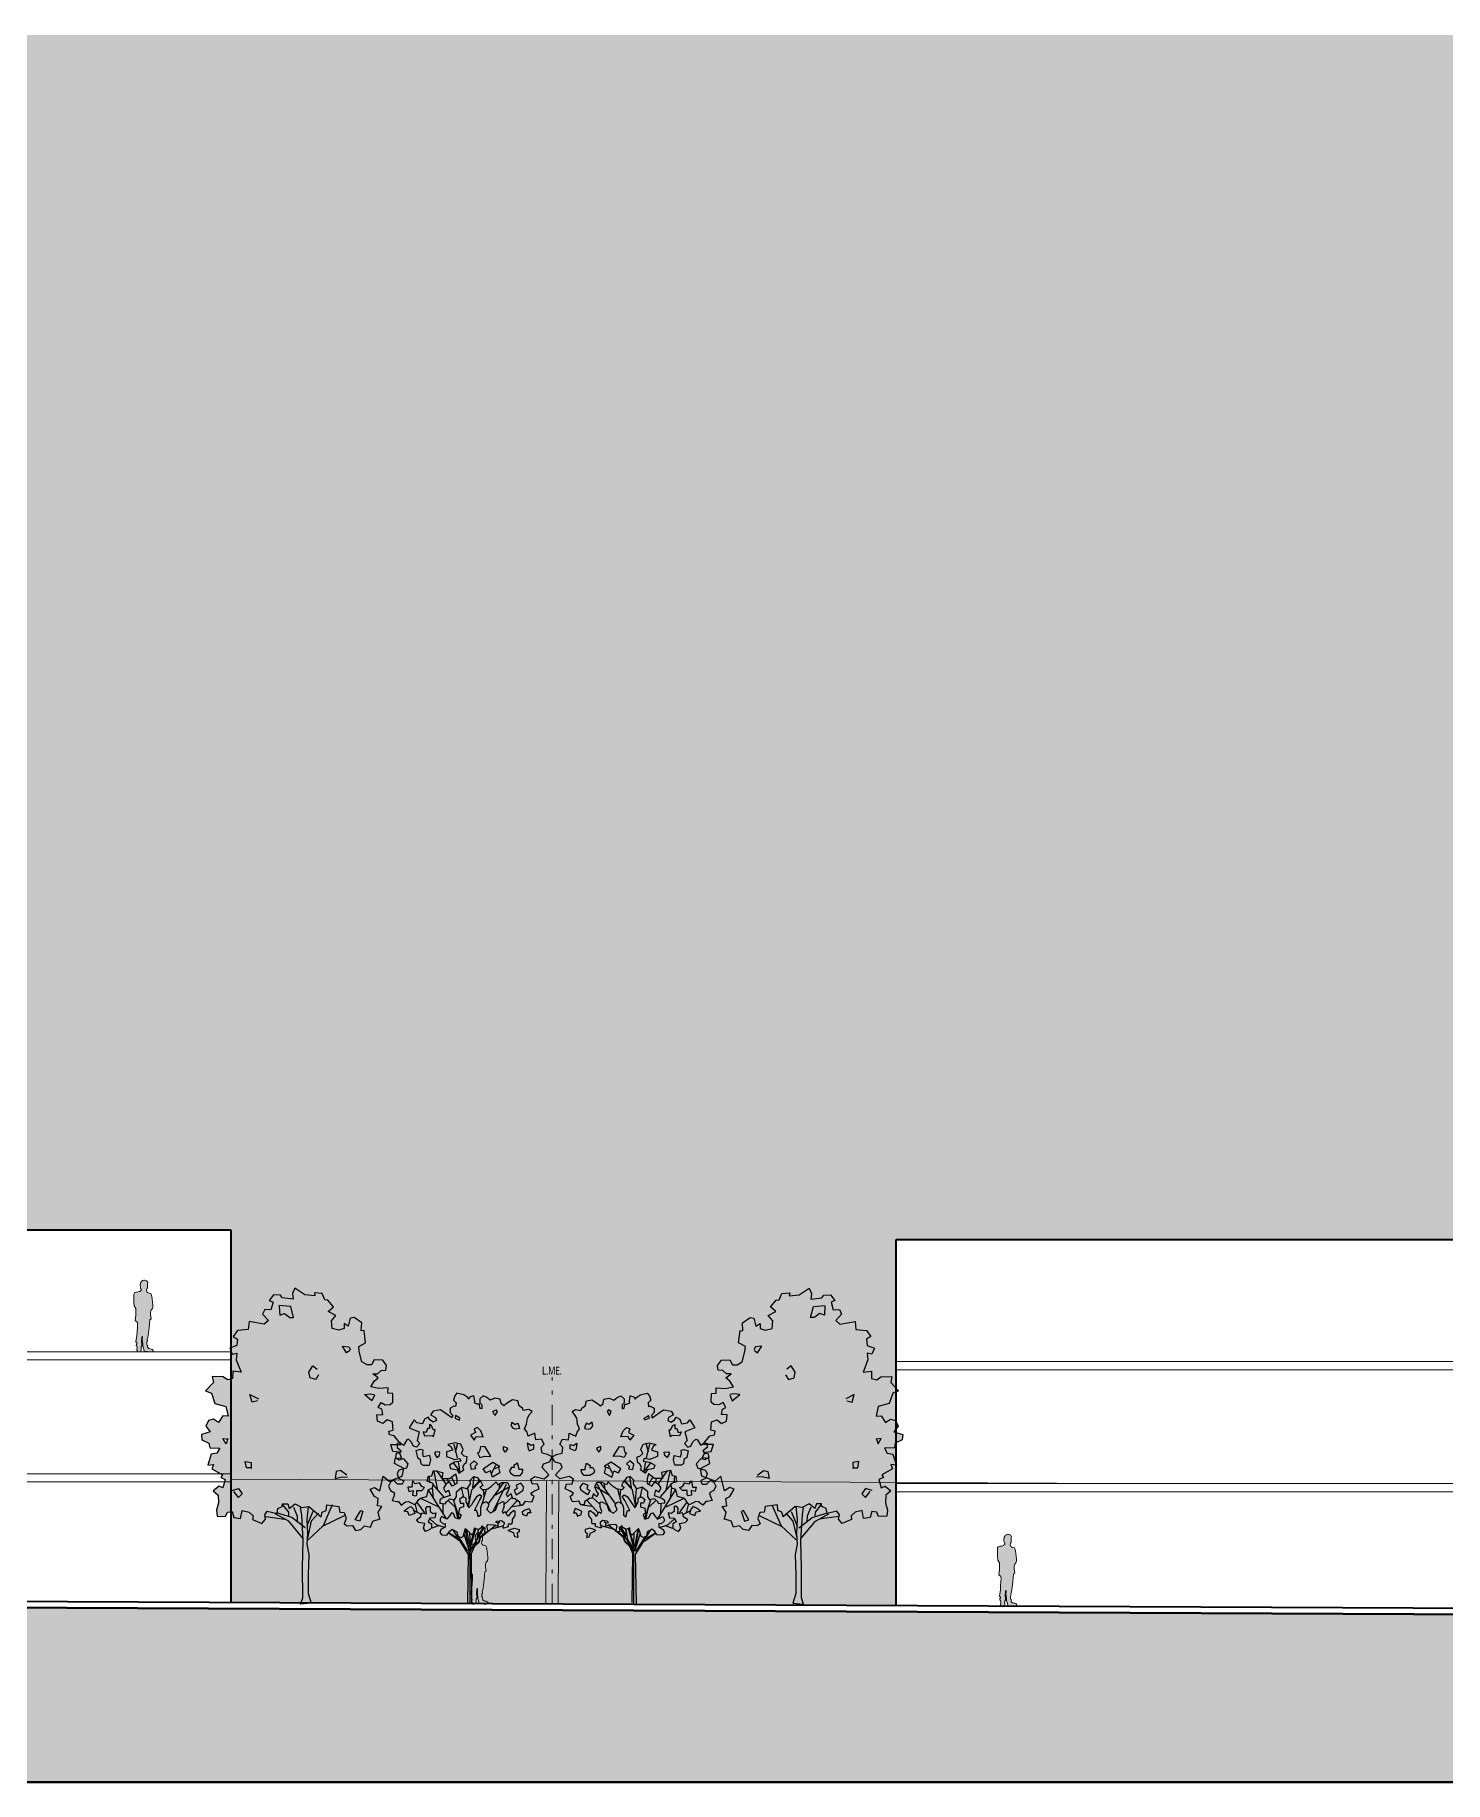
# Model space of a CAD drawing. Header units: millimetres. Extents: x -71 to 10084, y -63 to 6230.
# Drawn here: x 5891.58 to 5926.27, y 4072.01 to 4114.97 of the extents above; entities that cross this region are included whole.
import ezdxf

# ---------------------------------------------------------------- set-up
doc = ezdxf.new("R2010")
doc.units = ezdxf.units.MM
doc.linetypes.add('TRAZO_Y_PUNTO', pattern=[1, 0.5, -0.25, 0, -0.25])
for name, color, linetype, lineweight, true_color in [('HATCHS', 252, 'Continuous', 5, 0x898989), ('LINEA TIERRA', 18, 'Continuous', 50, 0x000000), ('MUROS', 18, 'Continuous', 40, 0x000000), ('TEXTO', 154, 'Continuous', 5, 0x004f9e), ('VISTA', 18, 'Continuous', 15, 0x000000), ('VISTA LEJOS', 8, 'Continuous', 5, 0x7a8581)]:
    doc.layers.add(name, color=color, linetype=linetype, lineweight=lineweight, true_color=true_color)
doc.layers.add('MEDIANERA', color=30, linetype='TRAZO_Y_PUNTO', lineweight=20)
doc.styles.add('COTAS', font='Yu Gothic.ttf', dxfattribs={"width": 0.75})

# ---------------------------------------------------------------- blocks, each defined once
blk = doc.blocks.new('p1')
at = {"layer": 'HATCHS', "true_color": 0xffffff, "transparency": 33554610}
h = blk.add_hatch(color=7, dxfattribs=at)
h.dxf.hatch_style = 1
h.paths.add_polyline_path([(8.727, 31.704), (8.728, 31.659), (8.715, 31.624), (8.688, 31.586), (8.675, 31.562), (8.668, 31.54), (8.667, 31.503), (8.669, 31.477), (8.685, 31.371), (8.654, 31.349), (8.646, 31.25), (8.64, 31.155), (8.626, 31.094), (8.618, 31.009), (8.601, 30.909), (8.59, 30.87), (8.598, 30.831), (8.576, 30.806), (8.581, 30.749), (8.591, 30.719), (8.602, 30.704), (8.598, 30.691), (8.596, 30.677), (8.6, 30.666), (8.632, 30.642), (8.659, 30.634), (8.688, 30.627), (8.722, 30.615), (8.732, 30.592), (8.727, 30.573), (8.722, 30.562), (8.688, 30.559), (8.63, 30.556), (8.588, 30.568), (8.545, 30.565), (8.514, 30.562), (8.511, 30.57), (8.505, 30.621), (8.482, 30.695), (8.478, 30.743), (8.471, 30.8), (8.468, 30.859), (8.473, 30.912), (8.471, 30.939), (8.459, 30.925), (8.454, 30.892), (8.451, 30.856), (8.451, 30.814), (8.454, 30.759), (8.457, 30.731), (8.459, 30.701), (8.437, 30.676), (8.434, 30.654), (8.437, 30.629), (8.443, 30.601), (8.434, 30.571), (8.426, 30.562), (8.407, 30.562), (8.393, 30.557), (8.379, 30.557), (8.36, 30.559), (8.343, 30.579), (8.337, 30.596), (8.335, 30.609), (8.34, 30.67), (8.335, 30.695), (8.315, 30.712), (8.321, 30.74), (8.335, 30.762), (8.332, 30.781), (8.312, 30.803), (8.335, 30.961), (8.337, 31.053), (8.346, 31.172), (8.351, 31.236), (8.346, 31.283), (8.293, 31.326), (8.309, 31.45), (8.312, 31.561), (8.312, 31.622), (8.268, 31.689), (8.257, 31.766), (8.262, 31.822), (8.26, 31.885), (8.262, 31.935), (8.262, 31.96), (8.264, 31.989), (8.274, 32.015), (8.323, 32.028), (8.356, 32.035), (8.39, 32.041), (8.405, 32.045), (8.411, 32.054), (8.423, 32.062), (8.438, 32.071), (8.439, 32.092), (8.439, 32.103), (8.429, 32.113), (8.422, 32.127), (8.421, 32.145), (8.419, 32.165), (8.415, 32.178), (8.418, 32.196), (8.425, 32.253), (8.446, 32.286), (8.459, 32.299), (8.471, 32.309), (8.482, 32.313), (8.505, 32.317), (8.525, 32.318), (8.539, 32.316), (8.568, 32.307), (8.581, 32.297), (8.594, 32.283), (8.601, 32.263), (8.598, 32.242), (8.594, 32.219), (8.598, 32.187), (8.594, 32.166), (8.593, 32.148), (8.593, 32.128), (8.582, 32.104), (8.578, 32.096), (8.574, 32.081), (8.574, 32.064), (8.59, 32.027), (8.615, 32.007), (8.636, 31.998), (8.676, 31.987), (8.688, 31.976), (8.697, 31.941), (8.703, 31.918), (8.721, 31.786)])
blk.add_lwpolyline([(8.275, 32.015), (8.323, 32.028), (8.356, 32.035), (8.39, 32.041), (8.405, 32.045), (8.411, 32.054), (8.423, 32.062), (8.438, 32.071), (8.439, 32.092), (8.439, 32.103), (8.429, 32.113), (8.422, 32.127), (8.421, 32.145), (8.419, 32.165), (8.415, 32.178), (8.418, 32.196), (8.425, 32.253), (8.446, 32.286), (8.459, 32.299), (8.471, 32.309), (8.482, 32.313), (8.505, 32.317), (8.525, 32.318), (8.539, 32.316), (8.568, 32.307), (8.581, 32.297), (8.594, 32.283), (8.601, 32.263), (8.598, 32.242), (8.594, 32.219), (8.598, 32.187), (8.594, 32.166), (8.593, 32.148), (8.593, 32.128), (8.582, 32.104), (8.578, 32.096), (8.574, 32.081), (8.574, 32.064), (8.59, 32.027), (8.615, 32.007), (8.636, 31.998), (8.676, 31.987), (8.688, 31.976), (8.697, 31.941), (8.703, 31.918), (8.721, 31.786), (8.727, 31.704), (8.728, 31.659), (8.715, 31.624), (8.688, 31.586), (8.675, 31.562), (8.668, 31.54), (8.667, 31.503), (8.669, 31.477), (8.685, 31.371), (8.654, 31.349), (8.646, 31.25), (8.64, 31.155), (8.626, 31.094), (8.618, 31.009), (8.601, 30.909), (8.59, 30.87), (8.598, 30.831), (8.576, 30.806), (8.581, 30.749), (8.591, 30.719), (8.602, 30.704), (8.598, 30.691), (8.596, 30.677), (8.6, 30.666), (8.632, 30.642), (8.659, 30.634), (8.688, 30.627), (8.722, 30.615), (8.732, 30.592), (8.727, 30.573), (8.722, 30.562), (8.688, 30.559), (8.63, 30.556), (8.588, 30.568), (8.545, 30.565), (8.514, 30.562), (8.511, 30.57), (8.505, 30.621), (8.482, 30.695), (8.478, 30.743), (8.471, 30.8), (8.468, 30.859), (8.473, 30.912), (8.471, 30.939), (8.459, 30.925), (8.454, 30.892), (8.451, 30.856), (8.451, 30.814), (8.454, 30.759), (8.457, 30.731), (8.459, 30.701), (8.437, 30.676), (8.434, 30.654), (8.437, 30.629), (8.443, 30.601), (8.434, 30.571), (8.426, 30.562), (8.407, 30.562), (8.393, 30.557), (8.379, 30.557), (8.36, 30.559), (8.343, 30.579), (8.337, 30.596), (8.335, 30.609), (8.34, 30.67), (8.335, 30.695), (8.315, 30.712), (8.321, 30.74), (8.335, 30.762), (8.332, 30.781), (8.312, 30.803), (8.335, 30.961), (8.337, 31.053), (8.346, 31.172), (8.351, 31.236), (8.346, 31.283), (8.293, 31.326), (8.309, 31.45), (8.312, 31.561), (8.312, 31.622), (8.268, 31.689), (8.257, 31.766), (8.262, 31.822), (8.26, 31.885), (8.262, 31.935), (8.262, 31.96), (8.264, 31.989), (8.273, 32.013)])
blk = doc.blocks.new('A$C1DFE790B')
at = {"layer": 'HATCHS', "true_color": 0xa3b39e, "transparency": 33554559}
h = blk.add_hatch(color=253, dxfattribs=at)
h.dxf.hatch_style = 1
h.paths.add_polyline_path([(827, 1101), (812, 1083), (777, 1078), (766, 1106), (744, 1118), (734, 1101), (714, 1088), (694, 1098), (699, 1116), (729, 1131), (714, 1153), (669, 1161), (601, 1113), (596, 1128), (612, 1146), (612, 1171), (589, 1183), (579, 1181), (576, 1203), (592, 1219), (584, 1246), (571, 1261), (529, 1251), (506, 1236), (499, 1226), (491, 1239), (469, 1246), (464, 1214), (466, 1203), (449, 1196), (436, 1196), (433, 1171), (421, 1168), (421, 1191), (433, 1203), (433, 1228), (413, 1246), (391, 1236), (371, 1219), (343, 1231), (311, 1226), (306, 1199), (290, 1186), (270, 1201), (238, 1221), (206, 1216), (198, 1186), (178, 1171), (173, 1158), (140, 1163), (120, 1151), (135, 1133), (148, 1111), (153, 1076), (165, 1048), (150, 1028), (143, 1003), (103, 1021), (98, 981), (63, 985), (47, 955), (65, 935), (60, 902), (27, 893), (0, 880), (15, 850), (52, 838), (60, 815), (20, 772), (47, 747), (103, 762), (128, 745), (120, 717), (87, 715), (78, 687), (105, 675), (128, 662), (120, 649), (108, 644), (120, 612), (130, 609), (160, 614), (173, 592), (193, 592), (195, 609), (226, 632), (238, 629), (248, 659), (255, 652), (268, 639), (276, 657), (266, 672), (255, 702), (268, 725), (301, 725), (326, 712), (336, 730), (363, 704), (386, 687), (418, 682), (433, 697), (416, 707), (426, 727), (449, 755), (469, 762), (491, 739), (489, 717), (509, 687), (541, 697), (574, 669), (574, 642), (586, 622), (614, 627), (632, 612), (641, 597), (674, 602), (674, 619), (659, 632), (612, 647), (621, 679), (639, 667), (652, 692), (636, 717), (616, 730), (599, 704), (571, 719), (571, 747), (579, 777), (614, 750), (659, 750), (661, 752), (656, 785), (712, 797), (722, 765), (744, 762), (749, 732), (732, 727), (712, 717), (719, 692), (743, 684), (742, 683), (752, 642), (789, 632), (799, 624), (822, 592), (862, 612), (879, 609), (905, 589), (922, 612), (932, 612), (960, 617), (950, 642), (945, 664), (970, 677), (982, 704), (970, 727), (952, 739), (927, 715), (900, 715), (890, 735), (910, 745), (920, 750), (930, 777), (920, 800), (874, 812), (865, 838), (894, 870), (917, 862), (940, 875), (935, 902), (917, 900), (905, 915), (930, 935), (930, 960), (912, 965), (892, 948), (872, 981), (862, 985), (845, 970), (832, 943), (814, 938), (794, 960), (810, 978), (797, 1030), (857, 1053)])
h.paths.add_polyline_path([(344, 1128), (330, 1151), (338, 1162), (355, 1151)], flags=16)
h.paths.add_polyline_path([(427, 1036), (447, 1056), (467, 1048), (459, 1025), (490, 1010), (467, 979), (456, 1002), (413, 999)], flags=16)
h.paths.add_polyline_path([(244, 1065), (232, 1050), (221, 1045), (195, 1050), (201, 1071), (207, 1082), (221, 1073), (241, 1088)], flags=16)
h.paths.add_polyline_path([(404, 942), (430, 939), (433, 919), (439, 904), (447, 904), (433, 876), (404, 884), (367, 881), (390, 919)], flags=16)
h.paths.add_polyline_path([(292, 942), (292, 924), (281, 907), (267, 927), (270, 933)], flags=16)
h.paths.add_polyline_path([(553, 1111), (570, 1122), (579, 1128), (582, 1111), (556, 1099)], flags=16)
h.paths.add_polyline_path([(355, 847), (413, 807), (398, 784), (370, 795), (358, 758), (313, 784), (321, 816), (315, 824)], flags=16)
h.paths.add_polyline_path([(547, 956), (582, 964), (625, 953), (607, 942), (596, 919), (633, 910), (633, 881), (610, 873), (587, 864), (553, 870), (547, 853), (585, 847), (616, 830), (610, 810), (570, 801), (559, 781), (530, 801), (536, 818), (527, 836), (513, 847), (510, 879), (527, 884), (544, 899), (533, 924)], flags=16)
h.paths.add_polyline_path([(149, 962), (144, 930), (138, 916), (109, 927), (109, 953), (126, 947)], flags=16)
h.paths.add_polyline_path([(467, 856), (490, 836), (484, 804), (459, 807), (464, 821), (447, 838)], flags=16)
h.paths.add_polyline_path([(229, 827), (227, 816), (244, 816), (255, 795), (250, 781), (227, 767), (192, 767), (178, 784), (175, 804), (198, 804), (201, 821), (207, 841)], flags=16)
h.paths.add_polyline_path([(702, 1042), (711, 1042), (725, 1068), (736, 1073), (736, 1050), (748, 1050), (756, 1025), (774, 1030), (765, 1005), (719, 1007), (711, 999)], flags=16)
h.paths.add_polyline_path([(672, 494), (672, 506), (664, 521), (632, 506), (614, 527), (604, 544), (592, 539), (581, 514), (556, 506), (546, 532), (561, 541), (556, 572), (531, 579), (531, 602), (549, 602), (556, 624), (536, 639), (516, 632), (516, 609), (499, 574), (484, 592), (473, 609), (453, 639), (433, 652), (421, 642), (436, 617), (466, 557), (453, 557), (446, 537), (444, 519), (429, 529), (429, 547), (429, 574), (421, 597), (398, 609), (386, 604), (378, 589), (391, 564), (386, 557), (369, 541), (341, 557), (328, 594), (298, 609), (288, 607), (288, 579), (298, 552), (293, 539), (283, 549), (276, 544), (270, 527), (263, 524), (250, 541), (228, 557), (221, 552), (221, 527), (238, 504), (238, 489), (241, 477), (261, 477), (261, 461), (288, 454), (296, 454), (293, 466), (288, 477), (288, 486), (303, 497), (331, 494), (338, 486), (323, 484), (323, 464), (351, 471), (383, 474), (391, 464), (384, 432), (385, 431), (406, 429), (403, 454), (421, 466), (421, 457), (444, 444), (466, 454), (469, 426), (479, 409), (501, 431), (519, 449), (526, 429), (534, 401), (546, 396), (566, 404), (571, 429), (599, 446), (616, 431), (629, 411), (639, 409), (662, 411), (674, 426), (667, 444), (641, 457), (641, 479), (654, 477)])
h.paths.add_polyline_path([(789, 519), (782, 544), (754, 537), (757, 569), (749, 582), (732, 582), (732, 552), (714, 539), (697, 544), (704, 514), (734, 512), (744, 489), (724, 477), (724, 454), (734, 444), (759, 431), (772, 451), (764, 479), (799, 486), (814, 501)])
h.paths.add_polyline_path([(865, 549), (890, 554), (870, 569), (847, 582), (834, 567), (824, 539), (857, 527)])
h.paths.add_polyline_path([(263, 437), (246, 446), (226, 451), (198, 444), (198, 429), (210, 421), (206, 396), (223, 399), (230, 424), (238, 426)])
h.paths.add_polyline_path([(178, 552), (165, 559), (138, 569), (128, 544), (145, 544), (153, 524), (175, 534)])
for p, q in [((579, 907), (565, 962)), ((567, 873), (587, 956)), ((550, 787), (590, 841)), ((553, 798), (562, 850)), ((341, 810), (315, 821)), ((361, 784), (338, 830)), ((482, 681), (432, 734)), ((435, 737), (476, 693)), ((476, 693), (467, 760)), ((579, 712), (604, 757)), ((622, 727), (627, 749)), ((636, 715), (692, 797)), ((685, 679), (708, 792)), ((733, 724), (737, 765)), ((286, 596), (242, 635)), ((339, 652), (262, 698)), ((355, 547), (273, 716)), ((383, 596), (288, 727)), ((316, 690), (314, 719)), ((417, 601), (394, 685)), ((408, 642), (412, 685)), ((502, 582), (482, 681)), ((505, 687), (498, 616)), ((529, 635), (543, 696)), ((634, 507), (743, 684)), ((650, 639), (716, 715)), ((684, 579), (788, 629)), ((711, 630), (718, 696)), ((238, 582), (183, 589)), ((276, 544), (210, 617)), ((498, 616), (505, 595)), ((556, 508), (592, 623)), ((563, 506), (579, 576)), ((579, 576), (623, 618)), ((653, 538), (654, 597)), ((764, 544), (807, 604)), ((784, 534), (832, 557)), ((807, 544), (819, 592)), ((369, 446), (295, 466)), ((322, 482), (313, 489)), ((376, 439), (335, 471)), ((429, 396), (376, 439)), ((431, 399), (397, 428)), ((491, 309), (407, 456)), ((413, 457), (444, 404)), ((443, 444), (452, 384)), ((444, 404), (444, 446)), ((496, 314), (458, 450)), ((490, 356), (493, 421)), ((514, 440), (494, 340)), ((496, 314), (521, 448)), ((501, 294), (593, 442)), ((554, 374), (621, 422)), ((564, 391), (618, 421)), ((645, 456), (694, 471)), ((682, 466), (722, 451)), ((694, 471), (732, 506)), ((436, 369), (429, 396)), ((438, 374), (431, 399)), ((466, 341), (436, 369)), ((465, 350), (438, 374)), ((452, 384), (488, 326)), ((486, 296), (466, 341)), ((494, 340), (471, 418)), ((496, 314), (528, 416)), ((502, 319), (505, 314)), ((505, 314), (561, 402)), ((481, 5), (484, 296)), ((491, 0), (491, 309)), ((506, 0), (501, 294))]:
    blk.add_line(p, q)
for points in [[(238, 629), (226, 632), (195, 609), (193, 592), (173, 592), (160, 614), (130, 609), (120, 612), (108, 644), (120, 649), (128, 662), (105, 675), (78, 687), (87, 715), (120, 717), (128, 745), (103, 762), (47, 747), (20, 772), (60, 815), (52, 838), (15, 850), (0, 880), (27, 893), (60, 902), (65, 935), (47, 955), (63, 985), (98, 981), (103, 1021), (143, 1003), (150, 1028), (165, 1048), (153, 1076), (148, 1111), (135, 1133), (120, 1151), (140, 1163), (173, 1158), (178, 1171), (198, 1186), (206, 1216), (238, 1221), (270, 1201), (290, 1186), (306, 1199), (311, 1226), (343, 1231), (371, 1219), (391, 1236), (413, 1246), (433, 1228), (433, 1203), (421, 1191), (421, 1168), (433, 1171), (436, 1196), (449, 1196), (466, 1203), (464, 1214), (469, 1246), (491, 1239), (499, 1226), (506, 1236), (529, 1251), (571, 1261), (584, 1246), (592, 1219), (576, 1203), (579, 1181), (589, 1183), (612, 1171), (612, 1146), (596, 1128), (601, 1113), (669, 1161), (714, 1153), (729, 1131), (699, 1116), (694, 1098), (714, 1088), (734, 1101), (744, 1118), (766, 1106), (777, 1078), (812, 1083), (827, 1101), (857, 1053), (797, 1030), (810, 978), (794, 960), (814, 938), (832, 943), (845, 970), (862, 985), (872, 981), (892, 948), (912, 965), (930, 960), (930, 935), (905, 915), (917, 900), (935, 902), (940, 875), (917, 862), (894, 870), (865, 838), (874, 812), (920, 800), (930, 777), (920, 750), (910, 745), (890, 735), (900, 715), (927, 715), (952, 739), (970, 727), (982, 704), (970, 677), (945, 664), (950, 642), (960, 617), (932, 612), (922, 612), (905, 589), (879, 609), (862, 612), (822, 592), (799, 624), (799, 624), (789, 632), (752, 642), (742, 684), (719, 692), (712, 717), (732, 727), (749, 732), (744, 762), (722, 765), (712, 797), (656, 785), (662, 750), (614, 750), (579, 777), (571, 747), (571, 719), (599, 704), (616, 730), (636, 717), (652, 692), (639, 667), (621, 679), (612, 647), (659, 632), (674, 619), (674, 602), (641, 597), (632, 612), (614, 627), (586, 622), (574, 642), (574, 669), (541, 697), (509, 687), (489, 717), (491, 739), (469, 762), (449, 755), (426, 727), (416, 707), (433, 697), (418, 682), (386, 687), (363, 704), (336, 730), (326, 712), (301, 725), (268, 725), (255, 702), (266, 672), (276, 657), (268, 639), (255, 652), (248, 659), (238, 629)], [(355, 1151), (338, 1162), (330, 1151), (344, 1128)], [(244, 1065), (241, 1088), (221, 1073), (207, 1082), (201, 1071), (195, 1050), (221, 1045), (232, 1050)], [(427, 1036), (447, 1056), (467, 1048), (459, 1025), (490, 1010), (467, 979), (456, 1002), (413, 999)], [(570, 1122), (579, 1128), (582, 1111), (556, 1099), (553, 1111)], [(725, 1068), (736, 1073), (736, 1050), (748, 1050), (756, 1025), (774, 1030), (765, 1005), (719, 1007), (711, 999), (702, 1042), (711, 1042)], [(109, 927), (109, 953), (126, 947), (149, 962), (144, 930), (138, 916)], [(559, 781), (530, 801), (536, 818), (527, 836), (513, 847), (510, 879), (527, 884), (544, 899), (533, 924), (547, 956), (582, 964), (625, 953), (607, 942), (596, 919), (633, 910), (633, 881), (610, 873), (587, 864), (553, 870), (547, 853), (585, 847), (616, 830), (610, 810), (570, 801)], [(227, 816), (244, 816), (255, 795), (250, 781), (227, 767), (192, 767), (178, 784), (175, 804), (198, 804), (201, 821), (207, 841), (229, 827)], [(270, 933), (267, 927), (281, 907), (292, 924), (292, 942)], [(398, 784), (413, 807), (355, 847), (315, 824), (321, 816), (313, 784), (358, 758), (370, 795)], [(390, 919), (404, 942), (430, 939), (433, 919), (439, 904), (447, 904), (433, 876), (404, 884), (367, 881)], [(484, 804), (490, 836), (467, 856), (447, 838), (464, 821), (459, 807)], [(676, 887), (673, 907), (699, 910), (705, 899), (691, 876)], [(728, 861), (733, 887), (771, 879), (776, 899), (774, 919), (791, 924), (817, 916), (808, 876), (791, 864), (788, 838), (774, 830), (736, 830)], [(782, 701), (796, 724), (822, 718), (837, 735), (842, 698), (865, 698), (859, 672), (834, 678), (837, 649), (817, 646), (811, 652), (811, 678), (782, 678), (765, 695)], [(175, 678), (169, 698), (187, 721), (215, 710), (209, 689), (227, 678), (215, 652)], [(331, 494), (303, 497), (288, 486), (288, 477), (293, 466), (296, 454), (288, 454), (261, 461), (261, 477), (241, 477), (238, 489), (238, 504), (221, 527), (221, 552), (228, 557), (250, 541), (263, 524), (270, 527), (276, 544), (283, 549), (293, 539), (298, 552), (288, 579), (288, 607), (298, 609), (328, 594), (341, 557), (369, 541), (386, 557), (391, 564), (378, 589), (386, 604), (398, 609), (421, 597), (429, 574), (429, 547), (429, 529), (444, 519), (446, 537), (453, 557), (466, 557), (436, 617), (421, 642), (433, 652), (453, 639), (473, 609), (484, 592), (499, 574), (516, 609), (516, 632), (536, 639), (556, 624), (549, 602), (531, 602), (531, 579), (556, 572), (561, 541), (546, 532), (556, 506), (581, 514), (592, 539), (604, 544), (614, 527), (632, 506), (664, 521), (672, 506), (672, 494), (654, 477), (641, 479), (641, 457), (667, 444), (674, 426), (662, 411), (639, 409), (629, 411), (616, 431), (599, 446), (571, 429), (566, 404), (546, 396), (534, 401), (526, 429), (519, 449), (501, 431), (479, 409), (469, 426), (466, 454), (444, 444), (421, 457), (421, 466), (403, 454), (406, 429), (383, 431), (391, 464), (383, 474), (351, 471), (323, 464), (323, 484), (338, 486)], [(165, 559), (138, 569), (128, 544), (145, 544), (153, 524), (175, 534), (178, 552)], [(757, 569), (749, 582), (732, 582), (732, 552), (714, 539), (697, 544), (704, 514), (734, 512), (744, 489), (724, 477), (724, 454), (734, 444), (759, 431), (772, 451), (764, 479), (799, 486), (814, 501), (789, 519), (782, 544), (754, 537)], [(847, 582), (834, 567), (824, 539), (857, 527), (865, 549), (890, 554), (870, 569)], [(246, 446), (226, 451), (198, 444), (198, 429), (210, 421), (206, 396), (223, 399), (230, 424), (238, 426), (263, 437)]]:
    blk.add_lwpolyline(points, close=True)
blk = doc.blocks.new('A$C19F70E61')
at = {"true_color": 0xa3b39e, "transparency": 33554559}
h = blk.add_hatch(color=253, dxfattribs=at)
h.dxf.hatch_style = 1
h.paths.add_polyline_path([(653, 745.1), (657.1, 765.6), (620.2, 763.9), (606.3, 754.1), (589.1, 759), (588.2, 783.6), (560.3, 780.3), (576.8, 821.4), (574.3, 843.5), (589.9, 840.2), (598.1, 860.7), (574.3, 868.9), (571.8, 890.3), (586.6, 899.3), (571.8, 919.8), (536.6, 923.1), (533.3, 950.1), (482.4, 941.1), (468.5, 953.4), (488.2, 973.9), (480.8, 990.3), (460.3, 988.7), (452.9, 1014.1), (466, 1019.9), (451.2, 1038.7), (428.3, 1037.9), (422.5, 1028.9), (385.6, 1024.8), (387.3, 1043.7), (379.9, 1060.9), (346.2, 1038.7), (312.6, 1035.5), (314.3, 1046.1), (288, 1043.7), (279, 1022.3), (269.1, 1020.7), (250.3, 999.4), (268.3, 983), (242.1, 969.8), (257.6, 951.8), (255.2, 926.4), (232.2, 920.6), (215, 926.4), (215, 942.8), (201, 933.7), (194.5, 960.8), (181.4, 963.3), (155.9, 945.2), (157.6, 918.2), (147.7, 919.8), (142.8, 878), (165.8, 865.7), (164.1, 849.2), (155.1, 814.8), (137.9, 804.9), (123.1, 804.9), (114.1, 821.4), (85.4, 819.7), (72.3, 801.7), (74.7, 786.1), (90.3, 785.3), (102.6, 773.8), (118.2, 774.6), (100.1, 760.7), (114.1, 750), (125.6, 731.1), (98.5, 724.6), (67.3, 727), (68.2, 709.8), (51.8, 708.2), (50.9, 679.4), (60, 671.2), (77.2, 670.4), (91.1, 678.6), (100.1, 661.4), (88.7, 655.7), (85.4, 637.6), (105.1, 636.8), (102.6, 615.5), (85.4, 608.1), (70.6, 619.6), (52.6, 613.8), (50.1, 585.1), (64.9, 582.6), (62.4, 569.5), (46.8, 566.2), (23, 537.5), (58.3, 537.5), (50.9, 513.7), (29.6, 512.1), (22.2, 493.2), (43.5, 490.8), (46, 473.5), (14.8, 457.1), (19.8, 430.9), (64.1, 414.5), (83.7, 431.7), (95.2, 382.5), (113.3, 393.2), (128, 388.2), (113.3, 362.8), (100.1, 356.2), (103.4, 332.4), (87.8, 329.2), (101, 310.3), (95.3, 287.6), (118.2, 279.9), (126.4, 260.3), (146.1, 264.4), (158.4, 252.1), (176.4, 248.8), (187.1, 266), (205.1, 265.2), (215, 271.7), (207.6, 289.8), (214.2, 309.5), (228.9, 311.1), (232.2, 330), (273.2, 334.9), (274.9, 316), (288, 311.1), (292.1, 294.7), (333.1, 329.2), (356.1, 325.9), (379.1, 338.2), (398.7, 322.6), (403.7, 339), (420.9, 339), (422.5, 330), (436.5, 322.6), (439.8, 306.2), (472.6, 313.6), (480.8, 302.1), (478.3, 287.3), (490.6, 272.6), (521.8, 285.7), (520.1, 298), (533.3, 311.1), (557.1, 316), (562, 289.8), (584.1, 292.3), (589.9, 312.8), (606.3, 310.3), (612, 296.4), (639.9, 297.2), (642.4, 317.7), (635.8, 341.5), (636.6, 367.7), (653.9, 381.7), (634.2, 398.1), (621, 392.3), (613.7, 420.2), (628.4, 426.8), (622.7, 435.8), (658.8, 455.5), (653, 470.3), (671.9, 467.8), (660.4, 504.7), (641.6, 508), (631.7, 525.2), (665.3, 526), (667.8, 542.4), (691.6, 553.1), (693.2, 571.2), (663.7, 580.2), (678.5, 599.1), (669.4, 617.9), (652.2, 622.8), (635.8, 611.4), (621, 633.5), (603.8, 631.9), (611.2, 664.7), (648.1, 674.5), (659.6, 709.8), (679.3, 717.2)])
h.paths.add_polyline_path([(605.1, 555.6), (621, 558), (610.4, 539.2)], flags=16)
h.paths.add_polyline_path([(525.9, 476.8), (546.4, 480.9), (542.3, 458.8), (526.6, 458.8)], flags=16)
blk.add_line((324.9, 5.1), (361, 2.7))
for points in [[(95.2, 287.3), (101, 310.3), (87.8, 329.2), (103.4, 332.4), (100.1, 356.2), (113.3, 362.8), (128, 388.2), (113.3, 393.2), (95.2, 382.5), (83.7, 431.7), (64.1, 414.5), (19.8, 430.9), (14.8, 457.1), (46, 473.5), (43.5, 490.8), (22.2, 493.2), (29.6, 512.1), (50.9, 513.7), (58.3, 537.5), (23, 537.5), (46.8, 566.2), (62.4, 569.5), (64.9, 582.6), (50.1, 585.1), (52.6, 613.8), (70.6, 619.6), (85.4, 608.1), (102.6, 615.5), (105.1, 636.8), (85.4, 637.6), (88.7, 655.7), (100.1, 661.4), (91.1, 678.6), (77.2, 670.4), (60, 671.2), (50.9, 679.4), (51.8, 708.2), (68.2, 709.8), (67.3, 727), (98.5, 724.6), (125.6, 731.1), (114.1, 750), (100.1, 760.7), (118.2, 774.6), (102.6, 773.8), (90.3, 785.3), (74.7, 786.1), (72.3, 801.7), (85.4, 819.7), (114.1, 821.4), (123.1, 804.9), (137.9, 804.9), (155.1, 814.8), (164.1, 849.2), (165.8, 865.7), (142.8, 878), (147.7, 919.8), (157.6, 918.2), (155.9, 945.2), (181.4, 963.3), (194.5, 960.8), (201, 933.7), (215, 942.8), (215, 926.4), (232.2, 920.6), (255.2, 926.4), (257.6, 951.8), (242.1, 969.8), (268.3, 983), (250.3, 999.4), (269.1, 1020.7), (279, 1022.3), (288, 1043.7), (314.3, 1046.1), (312.6, 1035.5), (346.2, 1038.7), (379.9, 1060.9), (387.3, 1043.7), (385.6, 1024.8), (422.5, 1028.9), (428.3, 1037.9), (451.2, 1038.7), (466, 1019.9), (452.9, 1014.1), (460.3, 988.7), (480.8, 990.3), (488.2, 973.9), (468.5, 953.4), (482.4, 941.1), (533.3, 950.1), (536.6, 923.1), (571.8, 919.8), (586.6, 899.3), (571.8, 890.3), (574.3, 868.9), (598.1, 860.7), (589.9, 840.2), (574.3, 843.5), (576.8, 821.4), (560.3, 780.3), (588.2, 783.6), (589.1, 759), (606.3, 754.1), (620.2, 763.9), (657.1, 765.6), (653, 745.1), (679.3, 717.2), (659.6, 709.8), (648.1, 674.5), (611.2, 664.7), (603.8, 631.9), (621, 633.5), (635.8, 611.4), (652.2, 622.8), (669.4, 617.9), (678.5, 599.1), (663.7, 580.2), (693.2, 571.2), (691.6, 553.1), (667.8, 542.4), (665.3, 526), (631.7, 525.2), (641.6, 508), (660.4, 504.7)], [(432.4, 1001), (430.7, 970.7), (414.3, 976.4), (397.1, 963.3), (384, 963.3), (393.8, 1000.2), (433.2, 1003.5)], [(196.1, 852.5), (206.8, 844.3), (220.7, 867.3), (199.4, 864.8), (193.7, 854.2)], [(300.3, 770.5), (310.1, 755.7), (329, 760.7), (333.1, 780.3), (319.2, 800.8), (305.2, 790.2)], [(113.3, 702.4), (121.5, 683.5), (146.9, 704.9), (127.2, 707.3), (113.3, 704.9)], [(505.4, 683.5), (523.4, 679.4), (530.8, 704.9), (502.1, 690.9)], [(604.6, 557.2), (610.4, 539.2), (621, 558), (604.6, 555.6)], [(660.4, 504.7), (671.9, 467.8), (653, 470.3), (658.8, 455.5), (622.7, 435.8), (628.4, 426.8), (613.7, 420.2), (621, 392.3), (634.2, 398.1), (653.9, 381.7), (636.6, 367.7), (635.8, 341.5), (642.4, 317.7), (639.9, 297.2), (612, 296.4), (606.3, 310.3), (589.9, 312.8), (584.1, 292.3), (562, 289.8), (557.1, 316), (533.3, 311.1), (520.1, 298), (521.8, 285.7), (490.6, 272.6), (478.3, 287.3), (480.8, 302.1), (472.6, 313.6), (439.8, 306.2), (436.5, 322.6), (422.5, 330), (420.9, 339), (403.7, 339), (398.7, 322.6), (379.1, 338.2), (356.1, 325.9), (333.1, 329.2), (292.1, 294.7), (288, 311.1), (274.9, 316), (273.2, 334.9), (232.2, 330), (228.9, 311.1), (214.2, 309.5), (207.6, 289.8), (215, 271.7), (205.1, 265.2), (187.1, 266), (176.4, 248.8), (158.4, 252.1), (146.1, 264.4), (126.4, 260.3), (118.2, 279.9), (93.6, 288.2)], [(525.1, 458.8), (542.3, 458.8), (546.4, 480.9), (525.9, 476.8), (526.7, 457.1)], [(206, 434.2), (226.5, 450.6), (241.2, 447.3), (245.3, 423.5), (221.6, 429.2), (203.5, 428.4)], [(590.7, 383.3), (568.5, 389.9), (556.2, 371.8), (568.5, 360.3), (584.1, 380)], [(151.8, 314.4), (162.5, 279.9), (177.3, 284.9), (159.2, 316), (153.5, 314.4)], [(214.2, 298), (290.5, 261.9)], [(254.4, 334.9), (285.5, 265.2), (335.6, 218.4)], [(301.1, 307), (324.9, 279.9), (338, 225)], [(319.2, 312.8), (339.7, 264.4)], [(334.8, 329.2), (339.7, 286.5), (337.2, 238.9), (339.7, 202.8), (333.1, 168.4), (334.8, 100.3), (334.8, 38), (324.9, 5.1)], [(345.4, 257.8), (389.7, 293.1), (441.4, 308.7)], [(361, 2.7), (353.6, 24), (354.4, 124.9), (352, 215.1), (356.9, 301.3), (361, 325.1)], [(352.8, 223.3), (400.4, 280.8), (445.5, 305.4)], [(384.8, 327.5), (372.5, 297.2), (371.7, 276.7)], [(399.6, 298), (400.4, 310.3), (420.1, 335.7)], [(477.5, 296.4), (414.3, 287.3)]]:
    blk.add_lwpolyline(points)

msp = doc.modelspace()

# ---------------------------------------------------------------- hatches: boundary and pattern name
at = {"layer": 'HATCHS', "transparency": 33554661}
h = msp.add_hatch(dxfattribs=at)
h.set_pattern_fill('EARTH', color=256, scale=0.25, angle=45)
h.set_pattern_definition([(90, (0, 0), (-0.396875, 0.396875), [0.396875, -0.396875]), (90, (-0.14883, 0), (-0.396875, 0.396875), [0.396875, -0.396875]), (90, (-0.29766, 0), (-0.396875, 0.396875), [0.396875, -0.396875]), (180, (-0.34727, 0.0496), (-0.396875, -0.396875), [0.396875, -0.396875]), (180, (-0.34727, 0.19844), (-0.396875, -0.396875), [0.396875, -0.396875]), (180, (-0.34727, 0.34727), (-0.396875, -0.396875), [0.396875, -0.396875])])
h.paths.add_polyline_path([(6161.656, 4075.01), (5847.193, 4076.51), (5847.193, 4075.01), (5847.193, 4072.01), (6161.656, 4072.01)])
at = {"layer": 'VISTA', "transparency": 33554585}
h = msp.add_hatch(color=256, dxfattribs=at)
h.dxf.hatch_style = 1
h.set_gradient(color1=(194, 240, 234), color2=(228, 231, 231), rotation=273)
h.paths.add_polyline_path([(5912.767, 4085.348), (5947.875, 4085.348), (5947.875, 4076.18), (5957.015, 4076.136), (5957.014, 4075.939), (5967.011, 4075.939), (5967.012, 4076.089), (5987.514, 4075.991), (5987.514, 4084.841), (6002.561, 4084.841), (6002.561, 4075.919), (6026.681, 4075.841), (6026.681, 4084.841), (6041.727, 4084.841), (6041.684, 4075.733), (6061.371, 4075.639), (6061.372, 4084.841), (6076.375, 4084.841), (6076.375, 4075.567), (6091.029, 4075.497), (6091.074, 4084.841), (6106.118, 4084.841), (6106.118, 4075.425), (6122.451, 4075.347), (6122.511, 4087.841), (6137.558, 4087.841), (6137.498, 4075.276), (6143.646, 4075.246), (6143.645, 4075.096), (6156.315, 4075.036), (6156.315, 4075.186), (6161.656, 4075.186), (6161.23, 4075.574), (6161.656, 4075.574), (6161.656, 4114.971), (5847.193, 4114.971), (5847.193, 4078.355), (5847.861, 4078.01), (5847.193, 4078.01), (5847.193, 4076.51), (5851.588, 4076.489), (5851.588, 4076.639), (5861.25, 4076.593), (5861.293, 4085.593), (5896.402, 4085.593), (5896.402, 4076.426), (5912.767, 4076.348)])

# ---------------------------------------------------------------- linework, layer by layer
at = {"layer": 'LINEA TIERRA'}
for p, q in [((5847.193, 4076.51), (6161.656, 4075.01)), ((5847.193, 4072.01), (6161.656, 4072.01))]:
    msp.add_line(p, q, dxfattribs=at)
at = {"layer": 'MEDIANERA'}
msp.add_line((5904.301, 4076.388), (5904.301, 4081.969), dxfattribs=at)
at = {"layer": 'MUROS'}
for p, q in [((5861.293, 4085.593), (5896.402, 4085.593)), ((5896.402, 4085.593), (5896.402, 4076.426)), ((5912.767, 4076.348), (5912.767, 4085.348)), ((5912.767, 4085.348), (5947.875, 4085.348)), ((5957.014, 4076.136), (5851.588, 4076.639))]:
    msp.add_line(p, q, dxfattribs=at)
at = {"layer": 'VISTA'}
for p, q in [((5861.293, 4082.593), (5896.402, 4082.593)), ((5861.293, 4082.393), (5896.402, 4082.393)), ((5912.767, 4082.348), (5947.875, 4082.348)), ((5912.767, 4082.148), (5947.875, 4082.148)), ((5861.293, 4079.593), (5896.402, 4079.593)), ((5861.293, 4079.393), (5896.402, 4079.393)), ((5912.767, 4079.348), (5947.875, 4079.348)), ((5912.767, 4079.148), (5947.875, 4079.148))]:
    msp.add_line(p, q, dxfattribs=at)
at = {"layer": 'VISTA LEJOS'}
for p, q in [((5918.397, 4079.348), (5896.402, 4079.455)), ((5904.151, 4076.389), (5904.166, 4079.417)), ((5904.451, 4076.387), (5904.466, 4079.416))]:
    msp.add_line(p, q, dxfattribs=at)

# ---------------------------------------------------------------- block references
for name, p, xscale, yscale, zscale in [('A$C19F70E61', (5900.762, 4076.368), -0.007336180988892, 0.007336180988892, 0.007336180988892), ('A$C19F70E61', (5907.84, 4076.368), 0.007336180988892, 0.007336180988892, 0.007336180988892), ('A$C1DFE790B', (5904.301, 4076.402), -0.0040992143468804, 0.0040992143468804, 0.0040992143468804), ('A$C1DFE790B', (5904.301, 4076.402), 0.0040992143468804, 0.0040992143468804, 0.0040992143468804)]:
    msp.add_blockref(name, p, dxfattribs=dict(xscale=xscale, yscale=yscale, zscale=zscale))
at = {"layer": 'VISTA'}
for p in [(5885.755, 4052.031), (5893.995, 4045.828), (5906.997, 4045.779)]:
    msp.add_blockref('p1', p, dxfattribs=at)

# ---------------------------------------------------------------- texts
at = {"layer": 'TEXTO', "style": 'COTAS', "width": 0.75}
msp.add_text('L.ME.', height=0.1967, dxfattribs=at).set_placement((5904.055, 4082.027))

doc.saveas('drawing.dxf')
